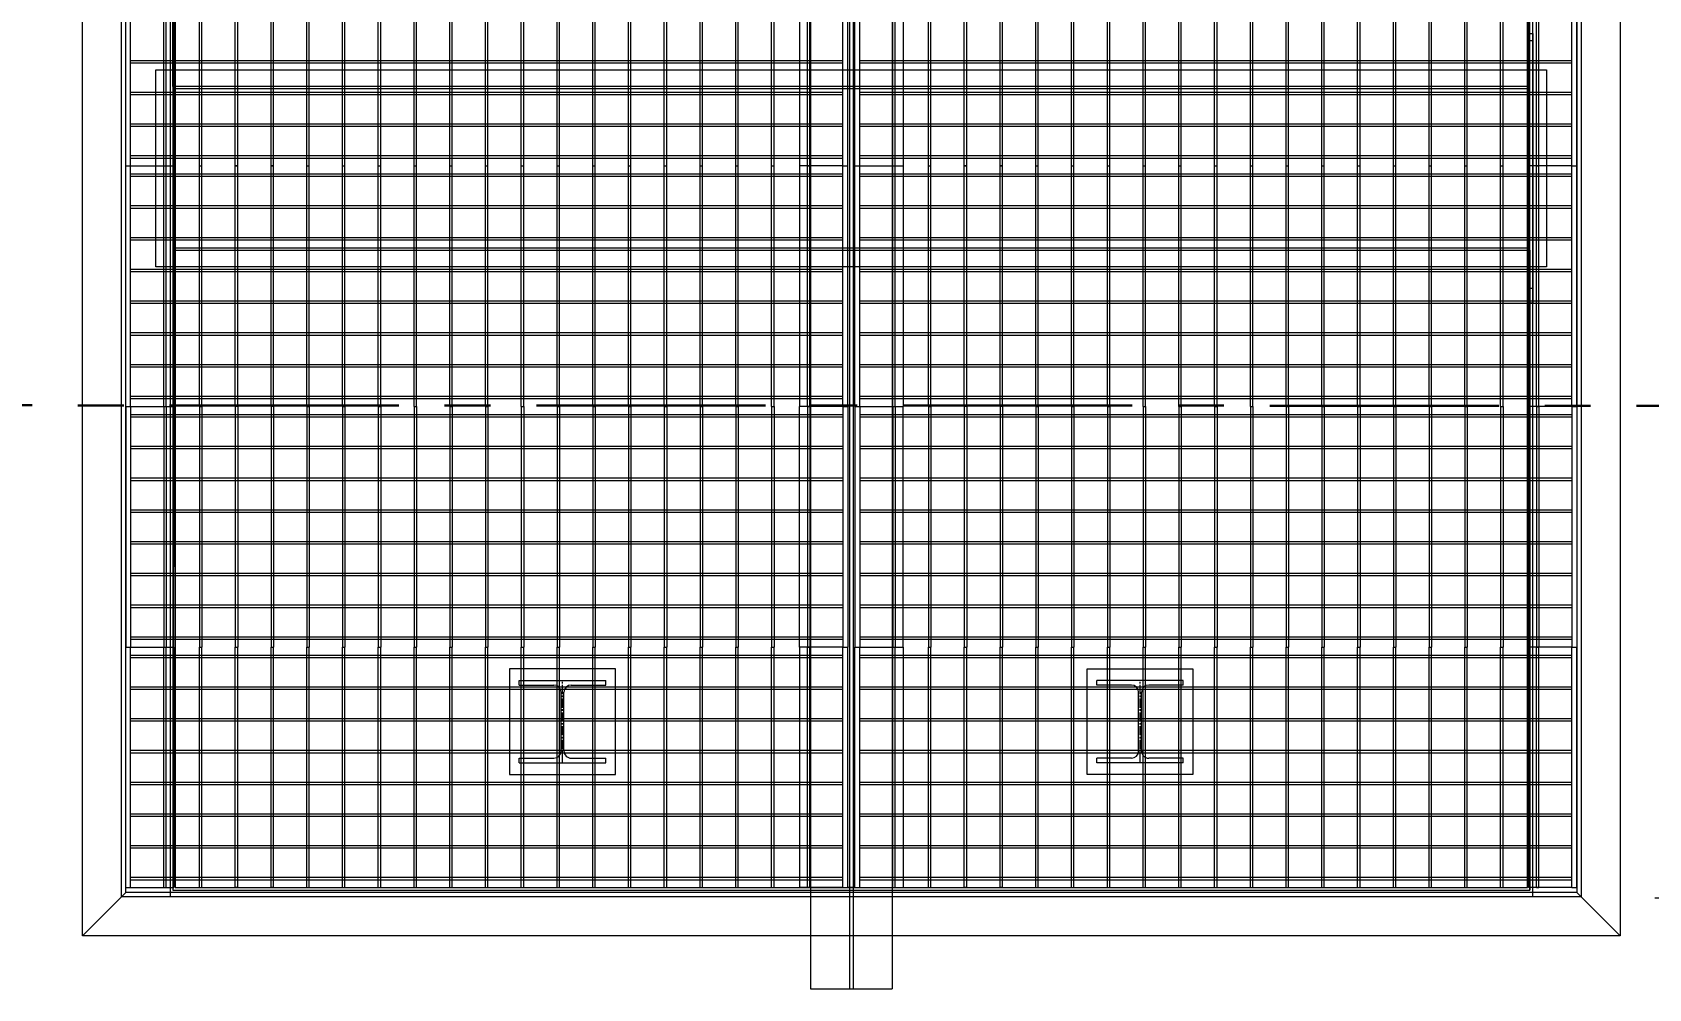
# Model space of a CAD drawing. Header units: millimetres. Extents: x 2640 to 417629, y -244569 to 49807.
# Drawn here: x 151119 to 154478, y -73763 to -71775 of the extents above; entities that cross this region are included whole.
import ezdxf

# ---------------------------------------------------------------- set-up
doc = ezdxf.new("R2010")
doc.units = ezdxf.units.MM
doc.linetypes.add('CENTER', pattern=[50.8, 31.75, -6.35, 6.35, -6.35])
doc.linetypes.add('CENTER2', pattern=[28.575, 19.05, -3.175, 3.175, -3.175])
doc.layers.get('Defpoints').update_dxf_attribs({"lineweight": 9})
doc.layers.add('AXE', color=1, linetype='CENTER', lineweight=30)
doc.layers.add('CACHÉ', color=3, linetype='Continuous', lineweight=0)
doc.styles.add('ARIAL_BOLD', font='arial.ttf')
doc.dimstyles.new('ECHE 250', dxfattribs={"dimscale": 250, "dimtxt": 2.5, "dimasz": 1.5, "dimexe": 1.25, "dimexo": 0.625, "dimgap": 0.25, "dimtad": 1, "dimdec": 0, "dimtxsty": 'ARIAL_BOLD', "dimcen": 2.5, "dimclrd": 4, "dimclre": 4, "dimclrt": 6, "dimadec": 0, "dimazin": 0, "dimtfac": 1, "dimtdec": 0, "dimtmove": 0, "dimatfit": 3, "dimfxl": 1, "dimlwd": 13, "dimlwe": 13, "dimarcsym": 0})

# ---------------------------------------------------------------- blocks, each defined once
blk = doc.blocks.new('*D46')
at = {"color": 4, "lineweight": 13, "transparency": 16777216}
for p, q in [((154491.5, -70554.1), (156889.4, -70554.8)), ((156576.7, -70929.7), (156576.1, -73199.7)), ((154490.6, -73574.1), (156888.5, -73574.8))]:
    blk.add_line(p, q, dxfattribs=at)
at = {"color": 4, "transparency": 16777216}
for points in [[(156514.2, -70929.7), (156639.2, -70929.8), (156576.9, -70554.7)], [(156513.6, -73199.7), (156638.6, -73199.8), (156576, -73574.7)]]:
    blk.add_solid(points, dxfattribs=at)
at = {"layer": 'Defpoints', "color": 0, "transparency": 16777216}
for p in [(154335.2, -70554.1), (154334.4, -73574.1), (156576, -73574.7)]:
    blk.add_point(p, dxfattribs=at)
at = {"color": 6, "transparency": 16777216, "insert": (156194.6, -72064.6), "char_height": 625, "attachment_point": 5, "rotation": 89.9837, "style": 'ARIAL_BOLD'}
blk.add_mtext('3020', dxfattribs=at)
blk = doc.blocks.new('A$C1642392A')
at = {"color": 253, "lineweight": 5}
for p, q in [((-3110, -2568, 0), (90, -2568, 0)), ((0, -2658, 0), (90, -2568, 0)), ((90, -2568, 0), (90, -5763, 0)), ((-3020, -2658, 0), (0, -2658, 0)), ((-1510, -2658, 0), (-2010, -2658, 0)), ((-1510, -2668, 0), (-2010, -2668, 0)), ((-1729.5, -4148, 0), (-1729.5, -2668, 0)), ((-1724.5, -4148, 0), (-1724.5, -2668, 0)), ((-1663.5, -4148, 0), (-1663.5, -2668, 0)), ((-1658.5, -4148, 0), (-1658.5, -2668, 0)), ((-1597.5, -4148, 0), (-1597.5, -2668, 0)), ((-1592.5, -4148, 0), (-1592.5, -2668, 0)), ((-1531.5, -4148, 0), (-1531.5, -2668, 0)), ((-1526.5, -4148, 0), (-1526.5, -2668, 0)), ((-1510, -2668, 0), (-1510, -2658, 0)), ((-1510, -2668, 0), (-1510, -2658, 0)), ((-1010, -2658, 0), (-1510, -2658, 0)), ((-1510, -2668, 0), (-1510, -2758, 0)), ((-1010, -2668, 0), (-1510, -2668, 0)), ((-1510, -2668, 0), (-1510, -2758, 0)), ((-1493.5, -4148, 0), (-1493.5, -2668, 0)), ((-1488.5, -4148, 0), (-1488.5, -2668, 0)), ((-1427.5, -4148, 0), (-1427.5, -2668, 0)), ((-1422.5, -4148, 0), (-1422.5, -2668, 0)), ((-1361.5, -4148, 0), (-1361.5, -2668, 0)), ((-1356.5, -4148, 0), (-1356.5, -2668, 0)), ((-1295.5, -4148, 0), (-1295.5, -2668, 0)), ((-1290.5, -4148, 0), (-1290.5, -2668, 0)), ((-1229.5, -4148, 0), (-1229.5, -2668, 0)), ((-1224.5, -4148, 0), (-1224.5, -2668, 0)), ((-1163.5, -4148, 0), (-1163.5, -2668, 0)), ((-1158.5, -4148, 0), (-1158.5, -2668, 0)), ((-1097.5, -4148, 0), (-1097.5, -2668, 0)), ((-1092.5, -4148, 0), (-1092.5, -2668, 0)), ((-1031.5, -4148, 0), (-1031.5, -2668, 0)), ((-1026.5, -4148, 0), (-1026.5, -2668, 0)), ((-1010, -2668, 0), (-1010, -2658, 0)), ((-1010, -2658, 0), (-510, -2658, 0)), ((-1010, -2668, 0), (-1010, -2658, 0)), ((-1010, -2668, 0), (-510, -2668, 0)), ((-1010, -2668, 0), (-1010, -2758, 0)), ((-1010, -2668, 0), (-1010, -2758, 0)), ((-993.5, -4148, 0), (-993.5, -2668, 0)), ((-988.5, -4148, 0), (-988.5, -2668, 0)), ((-927.5, -4148, 0), (-927.5, -2668, 0)), ((-922.5, -4148, 0), (-922.5, -2668, 0)), ((-861.5, -4148, 0), (-861.5, -2668, 0)), ((-856.5, -4148, 0), (-856.5, -2668, 0)), ((-795.5, -4148, 0), (-795.5, -2668, 0)), ((-790.5, -4148, 0), (-790.5, -2668, 0)), ((-729.5, -4148, 0), (-729.5, -2668, 0)), ((-724.5, -4148, 0), (-724.5, -2668, 0)), ((-663.5, -4148, 0), (-663.5, -2668, 0)), ((-658.5, -4148, 0), (-658.5, -2668, 0)), ((-597.5, -4148, 0), (-597.5, -2668, 0)), ((-592.5, -4148, 0), (-592.5, -2668, 0)), ((-531.5, -4148, 0), (-531.5, -2668, 0)), ((-526.5, -4148, 0), (-526.5, -2668, 0)), ((-510, -2668, 0), (-510, -2658, 0)), ((-10, -2658, 0), (-510, -2658, 0)), ((-510, -2668, 0), (-510, -2658, 0)), ((-10, -2668, 0), (-510, -2668, 0)), ((-510, -2668, 0), (-510, -2758, 0)), ((-510, -2668, 0), (-510, -2758, 0)), ((-493.5, -4148, 0), (-493.5, -2668, 0)), ((-488.5, -4148, 0), (-488.5, -2668, 0)), ((-427.5, -4148, 0), (-427.5, -2668, 0)), ((-422.5, -4148, 0), (-422.5, -2668, 0)), ((-361.5, -4148, 0), (-361.5, -2668, 0)), ((-356.5, -4148, 0), (-356.5, -2668, 0)), ((-295.5, -4148, 0), (-295.5, -2668, 0)), ((-290.5, -4148, 0), (-290.5, -2668, 0)), ((-229.5, -4148, 0), (-229.5, -2668, 0)), ((-224.5, -4148, 0), (-224.5, -2668, 0)), ((-163.5, -4148, 0), (-163.5, -2668, 0)), ((-158.5, -4148, 0), (-158.5, -2668, 0)), ((-97.5, -4148, 0), (-97.5, -2668, 0)), ((-92.5, -4148, 0), (-92.5, -2668, 0)), ((-31.5, -4148, 0), (-31.5, -2668, 0)), ((-26.5, -4148, 0), (-26.5, -2668, 0)), ((-10, -2668, 0), (-10, -2658, 0)), ((-10, -2668, 0), (-10, -2758, 0)), ((0, -2658, 0), (0, -5673, 0)), ((-1510, -2736.8, 0), (-2010, -2736.8, 0)), ((-1510, -2741.8, 0), (-2010, -2741.8, 0)), ((-1785, -2755.5, 0), (-1785, -2749.5, 0)), ((-1785, -2749.5, 0), (-1755, -2749.5, 0)), ((-1770, -2749.5, 0), (-1770, -2755.5, 0)), ((-1755, -2749.5, 0), (-1255, -2749.5, 0)), ((-1510, -2741.8, 0), (-1510, -2736.8, 0)), ((-1510, -2741.8, 0), (-1510, -2736.8, 0)), ((-1010, -2736.8, 0), (-1510, -2736.8, 0)), ((-1010, -2741.8, 0), (-1510, -2741.8, 0)), ((-1255, -2749.5, 0), (-1225, -2749.5, 0)), ((-1255, -2749.5, 0), (-1255, -2755.5, 0)), ((-1225, -2749.5, 0), (-1225, -2755.5, 0)), ((-1010, -2741.8, 0), (-1010, -2736.8, 0)), ((-1010, -2736.8, 0), (-510, -2736.8, 0)), ((-1010, -2741.8, 0), (-1010, -2736.8, 0)), ((-1010, -2741.8, 0), (-510, -2741.8, 0)), ((-510, -2741.8, 0), (-510, -2736.8, 0)), ((-10, -2736.8, 0), (-510, -2736.8, 0)), ((-510, -2741.8, 0), (-510, -2736.8, 0)), ((-10, -2741.8, 0), (-510, -2741.8, 0)), ((-10, -2741.8, 0), (-10, -2736.8, 0)), ((-2010, -2758, 0), (-1510, -2758, 0)), ((-1755, -2755.5, 0), (-1785, -2755.5, 0)), ((-1510, -2758, 0), (-1010, -2758, 0)), ((-510, -2758, 0), (-1010, -2758, 0)), ((-510, -2758, 0), (-10, -2758, 0)), ((-1510, -2811.1, 0), (-2010, -2811.1, 0)), ((-1510, -2816.1, 0), (-2010, -2816.1, 0)), ((-1510, -2816.1, 0), (-1510, -2811.1, 0)), ((-1510, -2816.1, 0), (-1510, -2811.1, 0)), ((-1010, -2811.1, 0), (-1510, -2811.1, 0)), ((-1010, -2816.1, 0), (-1510, -2816.1, 0)), ((-1010, -2816.1, 0), (-1010, -2811.1, 0)), ((-1010, -2811.1, 0), (-510, -2811.1, 0)), ((-1010, -2816.1, 0), (-1010, -2811.1, 0)), ((-1010, -2816.1, 0), (-510, -2816.1, 0)), ((-510, -2816.1, 0), (-510, -2811.1, 0)), ((-10, -2811.1, 0), (-510, -2811.1, 0)), ((-510, -2816.1, 0), (-510, -2811.1, 0)), ((-10, -2816.1, 0), (-510, -2816.1, 0)), ((-10, -2816.1, 0), (-10, -2811.1, 0)), ((-1510, -2885.4, 0), (-2010, -2885.4, 0)), ((-1510, -2890.4, 0), (-1510, -2885.4, 0)), ((-1510, -2890.4, 0), (-1510, -2885.4, 0)), ((-1010, -2885.4, 0), (-1510, -2885.4, 0)), ((-1010, -2890.4, 0), (-1010, -2885.4, 0)), ((-1010, -2885.4, 0), (-510, -2885.4, 0)), ((-1010, -2890.4, 0), (-1010, -2885.4, 0)), ((-510, -2890.4, 0), (-510, -2885.4, 0)), ((-10, -2885.4, 0), (-510, -2885.4, 0)), ((-510, -2890.4, 0), (-510, -2885.4, 0)), ((-10, -2890.4, 0), (-10, -2885.4, 0)), ((-1510, -2890.4, 0), (-2010, -2890.4, 0)), ((-1010, -2890.4, 0), (-1510, -2890.4, 0)), ((-1010, -2890.4, 0), (-510, -2890.4, 0)), ((-10, -2890.4, 0), (-510, -2890.4, 0)), ((-1510, -2959.7, 0), (-2010, -2959.7, 0)), ((-1510, -2964.7, 0), (-2010, -2964.7, 0)), ((-1510, -2964.7, 0), (-1510, -2959.7, 0)), ((-1510, -2964.7, 0), (-1510, -2959.7, 0)), ((-1010, -2959.7, 0), (-1510, -2959.7, 0)), ((-1010, -2964.7, 0), (-1510, -2964.7, 0)), ((-1010, -2964.7, 0), (-1010, -2959.7, 0)), ((-1010, -2959.7, 0), (-510, -2959.7, 0)), ((-1010, -2964.7, 0), (-1010, -2959.7, 0)), ((-1010, -2964.7, 0), (-510, -2964.7, 0)), ((-510, -2964.7, 0), (-510, -2959.7, 0)), ((-10, -2959.7, 0), (-510, -2959.7, 0)), ((-510, -2964.7, 0), (-510, -2959.7, 0)), ((-10, -2964.7, 0), (-510, -2964.7, 0)), ((-10, -2964.7, 0), (-10, -2959.7, 0)), ((-1510, -3034, 0), (-2010, -3034, 0)), ((-1510, -3039, 0), (-2010, -3039, 0)), ((-1510, -3039, 0), (-1510, -3034, 0)), ((-1510, -3039, 0), (-1510, -3034, 0)), ((-1010, -3034, 0), (-1510, -3034, 0)), ((-1010, -3039, 0), (-1510, -3039, 0)), ((-1010, -3039, 0), (-1010, -3034, 0)), ((-1010, -3034, 0), (-510, -3034, 0)), ((-1010, -3039, 0), (-1010, -3034, 0)), ((-1010, -3039, 0), (-510, -3039, 0)), ((-510, -3039, 0), (-510, -3034, 0)), ((-10, -3034, 0), (-510, -3034, 0)), ((-510, -3039, 0), (-510, -3034, 0)), ((-10, -3039, 0), (-510, -3039, 0)), ((-10, -3039, 0), (-10, -3034, 0)), ((-1510, -3108.3, 0), (-2010, -3108.3, 0)), ((-1510, -3113.3, 0), (-2010, -3113.3, 0)), ((-1510, -3113.3, 0), (-1510, -3108.3, 0)), ((-1510, -3113.3, 0), (-1510, -3108.3, 0)), ((-1010, -3108.3, 0), (-1510, -3108.3, 0)), ((-1010, -3113.3, 0), (-1510, -3113.3, 0)), ((-1010, -3113.3, 0), (-1010, -3108.3, 0)), ((-1010, -3108.3, 0), (-510, -3108.3, 0)), ((-1010, -3113.3, 0), (-1010, -3108.3, 0)), ((-1010, -3113.3, 0), (-510, -3113.3, 0)), ((-510, -3113.3, 0), (-510, -3108.3, 0)), ((-10, -3108.3, 0), (-510, -3108.3, 0)), ((-510, -3113.3, 0), (-510, -3108.3, 0)), ((-10, -3113.3, 0), (-510, -3113.3, 0)), ((-10, -3113.3, 0), (-10, -3108.3, 0)), ((-1510, -3182.6, 0), (-2010, -3182.6, 0)), ((-1510, -3187.6, 0), (-2010, -3187.6, 0)), ((-1510, -3187.6, 0), (-1510, -3182.6, 0)), ((-1510, -3187.6, 0), (-1510, -3182.6, 0)), ((-1010, -3182.6, 0), (-1510, -3182.6, 0)), ((-1010, -3187.6, 0), (-1510, -3187.6, 0)), ((-1010, -3187.6, 0), (-1010, -3182.6, 0)), ((-1010, -3182.6, 0), (-510, -3182.6, 0)), ((-1010, -3187.6, 0), (-1010, -3182.6, 0)), ((-1010, -3187.6, 0), (-510, -3187.6, 0)), ((-510, -3187.6, 0), (-510, -3182.6, 0)), ((-10, -3182.6, 0), (-510, -3182.6, 0)), ((-510, -3187.6, 0), (-510, -3182.6, 0)), ((-10, -3187.6, 0), (-510, -3187.6, 0)), ((-10, -3187.6, 0), (-10, -3182.6, 0)), ((-1510, -3256.9, 0), (-2010, -3256.9, 0)), ((-1510, -3261.9, 0), (-1510, -3256.9, 0)), ((-1510, -3261.9, 0), (-1510, -3256.9, 0)), ((-1010, -3256.9, 0), (-1510, -3256.9, 0)), ((-1010, -3261.9, 0), (-1010, -3256.9, 0)), ((-1010, -3256.9, 0), (-510, -3256.9, 0)), ((-1010, -3261.9, 0), (-1010, -3256.9, 0)), ((-510, -3261.9, 0), (-510, -3256.9, 0)), ((-10, -3256.9, 0), (-510, -3256.9, 0)), ((-510, -3261.9, 0), (-510, -3256.9, 0)), ((-10, -3261.9, 0), (-10, -3256.9, 0)), ((-1510, -3261.9, 0), (-2010, -3261.9, 0)), ((-1010, -3261.9, 0), (-1510, -3261.9, 0)), ((-1010, -3261.9, 0), (-510, -3261.9, 0)), ((-10, -3261.9, 0), (-510, -3261.9, 0)), ((-1510, -3331.2, 0), (-2010, -3331.2, 0)), ((-1510, -3336.2, 0), (-2010, -3336.2, 0)), ((-1510, -3336.2, 0), (-1510, -3331.2, 0)), ((-1510, -3336.2, 0), (-1510, -3331.2, 0)), ((-1010, -3331.2, 0), (-1510, -3331.2, 0)), ((-1010, -3336.2, 0), (-1510, -3336.2, 0)), ((-1010, -3336.2, 0), (-1010, -3331.2, 0)), ((-1010, -3331.2, 0), (-510, -3331.2, 0)), ((-1010, -3336.2, 0), (-1010, -3331.2, 0)), ((-1010, -3336.2, 0), (-510, -3336.2, 0)), ((-510, -3336.2, 0), (-510, -3331.2, 0)), ((-10, -3331.2, 0), (-510, -3331.2, 0)), ((-510, -3336.2, 0), (-510, -3331.2, 0)), ((-10, -3336.2, 0), (-510, -3336.2, 0)), ((-10, -3336.2, 0), (-10, -3331.2, 0)), ((-1510, -3405.5, 0), (-2010, -3405.5, 0)), ((-1510, -3410.5, 0), (-2010, -3410.5, 0)), ((-1510, -3410.5, 0), (-1510, -3405.5, 0)), ((-1510, -3410.5, 0), (-1510, -3405.5, 0)), ((-1010, -3405.5, 0), (-1510, -3405.5, 0)), ((-1010, -3410.5, 0), (-1510, -3410.5, 0)), ((-1010, -3410.5, 0), (-1010, -3405.5, 0)), ((-1010, -3405.5, 0), (-510, -3405.5, 0)), ((-1010, -3410.5, 0), (-1010, -3405.5, 0)), ((-1010, -3410.5, 0), (-510, -3410.5, 0)), ((-510, -3410.5, 0), (-510, -3405.5, 0)), ((-10, -3405.5, 0), (-510, -3405.5, 0)), ((-510, -3410.5, 0), (-510, -3405.5, 0)), ((-10, -3410.5, 0), (-510, -3410.5, 0)), ((-10, -3410.5, 0), (-10, -3405.5, 0)), ((-1510, -3479.8, 0), (-2010, -3479.8, 0)), ((-1510, -3484.8, 0), (-2010, -3484.8, 0)), ((-1510, -3484.8, 0), (-1510, -3479.8, 0)), ((-1510, -3484.8, 0), (-1510, -3479.8, 0)), ((-1010, -3479.8, 0), (-1510, -3479.8, 0)), ((-1010, -3484.8, 0), (-1510, -3484.8, 0)), ((-1010, -3484.8, 0), (-1010, -3479.8, 0)), ((-1010, -3479.8, 0), (-510, -3479.8, 0)), ((-1010, -3484.8, 0), (-1010, -3479.8, 0)), ((-1010, -3484.8, 0), (-510, -3484.8, 0)), ((-510, -3484.8, 0), (-510, -3479.8, 0)), ((-10, -3479.8, 0), (-510, -3479.8, 0)), ((-510, -3484.8, 0), (-510, -3479.8, 0)), ((-10, -3484.8, 0), (-510, -3484.8, 0)), ((-10, -3484.8, 0), (-10, -3479.8, 0)), ((-1510, -3554.1, 0), (-2010, -3554.1, 0)), ((-1510, -3559.1, 0), (-2010, -3559.1, 0)), ((-1510, -3559.1, 0), (-1510, -3554.1, 0)), ((-1510, -3559.1, 0), (-1510, -3554.1, 0)), ((-1010, -3554.1, 0), (-1510, -3554.1, 0)), ((-1010, -3559.1, 0), (-1510, -3559.1, 0)), ((-1010, -3559.1, 0), (-1010, -3554.1, 0)), ((-1010, -3554.1, 0), (-510, -3554.1, 0)), ((-1010, -3559.1, 0), (-1010, -3554.1, 0)), ((-1010, -3559.1, 0), (-510, -3559.1, 0)), ((-510, -3559.1, 0), (-510, -3554.1, 0)), ((-10, -3554.1, 0), (-510, -3554.1, 0)), ((-510, -3559.1, 0), (-510, -3554.1, 0)), ((-10, -3559.1, 0), (-510, -3559.1, 0)), ((-10, -3559.1, 0), (-10, -3554.1, 0)), ((-1510, -3628.4, 0), (-2010, -3628.4, 0)), ((-1510, -3633.4, 0), (-2010, -3633.4, 0)), ((-1510, -3633.4, 0), (-1510, -3628.4, 0)), ((-1510, -3633.4, 0), (-1510, -3628.4, 0)), ((-1010, -3628.4, 0), (-1510, -3628.4, 0)), ((-1010, -3633.4, 0), (-1510, -3633.4, 0)), ((-1010, -3633.4, 0), (-1010, -3628.4, 0)), ((-1010, -3628.4, 0), (-510, -3628.4, 0)), ((-1010, -3633.4, 0), (-1010, -3628.4, 0)), ((-1010, -3633.4, 0), (-510, -3633.4, 0)), ((-510, -3633.4, 0), (-510, -3628.4, 0)), ((-10, -3628.4, 0), (-510, -3628.4, 0)), ((-510, -3633.4, 0), (-510, -3628.4, 0)), ((-10, -3633.4, 0), (-510, -3633.4, 0)), ((-10, -3633.4, 0), (-10, -3628.4, 0)), ((-1510, -3702.7, 0), (-2010, -3702.7, 0)), ((-1510, -3707.7, 0), (-2010, -3707.7, 0)), ((-1510, -3707.7, 0), (-1510, -3702.7, 0)), ((-1510, -3707.7, 0), (-1510, -3702.7, 0)), ((-1010, -3702.7, 0), (-1510, -3702.7, 0)), ((-1010, -3707.7, 0), (-1510, -3707.7, 0)), ((-1010, -3707.7, 0), (-1010, -3702.7, 0)), ((-1010, -3702.7, 0), (-510, -3702.7, 0)), ((-1010, -3707.7, 0), (-1010, -3702.7, 0)), ((-1010, -3707.7, 0), (-510, -3707.7, 0)), ((-510, -3707.7, 0), (-510, -3702.7, 0)), ((-10, -3702.7, 0), (-510, -3702.7, 0)), ((-510, -3707.7, 0), (-510, -3702.7, 0)), ((-10, -3707.7, 0), (-510, -3707.7, 0)), ((-10, -3707.7, 0), (-10, -3702.7, 0)), ((-1510, -3777, 0), (-2010, -3777, 0)), ((-1510, -3782, 0), (-2010, -3782, 0)), ((-1510, -3782, 0), (-1510, -3777, 0)), ((-1510, -3782, 0), (-1510, -3777, 0)), ((-1010, -3777, 0), (-1510, -3777, 0)), ((-1010, -3782, 0), (-1510, -3782, 0)), ((-1010, -3782, 0), (-1010, -3777, 0)), ((-1010, -3777, 0), (-510, -3777, 0)), ((-1010, -3782, 0), (-1010, -3777, 0)), ((-1010, -3782, 0), (-510, -3782, 0)), ((-510, -3782, 0), (-510, -3777, 0)), ((-10, -3777, 0), (-510, -3777, 0)), ((-510, -3782, 0), (-510, -3777, 0)), ((-10, -3782, 0), (-510, -3782, 0)), ((-10, -3782, 0), (-10, -3777, 0)), ((-1510, -3851.3, 0), (-2010, -3851.3, 0)), ((-1510, -3856.3, 0), (-2010, -3856.3, 0)), ((-1510, -3851.3, 0), (-1510, -3856.3, 0)), ((-1510, -3856.3, 0), (-1510, -3851.3, 0)), ((-1010, -3851.3, 0), (-1510, -3851.3, 0)), ((-1010, -3856.3, 0), (-1510, -3856.3, 0)), ((-1010, -3851.3, 0), (-510, -3851.3, 0)), ((-1010, -3851.3, 0), (-1010, -3856.3, 0)), ((-1010, -3851.3, 0), (-1010, -3856.3, 0)), ((-1010, -3856.3, 0), (-510, -3856.3, 0)), ((-510, -3856.3, 0), (-510, -3851.3, 0)), ((-10, -3851.3, 0), (-510, -3851.3, 0)), ((-510, -3856.3, 0), (-510, -3851.3, 0)), ((-10, -3856.3, 0), (-510, -3856.3, 0)), ((-10, -3851.3, 0), (-10, -3856.3, 0)), ((-1510, -3925.6, 0), (-2010, -3925.6, 0)), ((-1510, -3925.6, 0), (-1510, -3930.6, 0)), ((-1510, -3930.6, 0), (-1510, -3925.6, 0)), ((-1010, -3925.6, 0), (-1510, -3925.6, 0)), ((-1010, -3925.6, 0), (-510, -3925.6, 0)), ((-1010, -3925.6, 0), (-1010, -3930.6, 0)), ((-1010, -3925.6, 0), (-1010, -3930.6, 0)), ((-510, -3930.6, 0), (-510, -3925.6, 0)), ((-10, -3925.6, 0), (-510, -3925.6, 0)), ((-510, -3930.6, 0), (-510, -3925.6, 0)), ((-10, -3925.6, 0), (-10, -3930.6, 0)), ((-1510, -3930.6, 0), (-2010, -3930.6, 0)), ((-1010, -3930.6, 0), (-1510, -3930.6, 0)), ((-1010, -3930.6, 0), (-510, -3930.6, 0)), ((-10, -3930.6, 0), (-510, -3930.6, 0)), ((-1510, -3999.9, 0), (-2010, -3999.9, 0)), ((-1510, -4004.9, 0), (-2010, -4004.9, 0)), ((-1510, -4004.9, 0), (-1510, -3999.9, 0)), ((-1510, -4004.9, 0), (-1510, -3999.9, 0)), ((-1010, -3999.9, 0), (-1510, -3999.9, 0)), ((-1010, -4004.9, 0), (-1510, -4004.9, 0)), ((-1010, -4004.9, 0), (-1010, -3999.9, 0)), ((-1010, -3999.9, 0), (-510, -3999.9, 0)), ((-1010, -4004.9, 0), (-1010, -3999.9, 0)), ((-1010, -4004.9, 0), (-510, -4004.9, 0)), ((-510, -4004.9, 0), (-510, -3999.9, 0)), ((-10, -3999.9, 0), (-510, -3999.9, 0)), ((-510, -4004.9, 0), (-510, -3999.9, 0)), ((-10, -4004.9, 0), (-510, -4004.9, 0)), ((-10, -4004.9, 0), (-10, -3999.9, 0)), ((-2010, -4058, 0), (-1510, -4058, 0)), ((-1510, -4148, 0), (-1510, -4058, 0)), ((-1510, -4058, 0), (-1010, -4058, 0)), ((-1510, -4148, 0), (-1510, -4058, 0)), ((-510, -4058, 0), (-1010, -4058, 0)), ((-1010, -4148, 0), (-1010, -4058, 0)), ((-1010, -4148, 0), (-1010, -4058, 0)), ((-510, -4058, 0), (-10, -4058, 0)), ((-510, -4148, 0), (-510, -4058, 0)), ((-510, -4148, 0), (-510, -4058, 0)), ((-10, -4148, 0), (-10, -4058, 0)), ((-3220, -4080.5, 0), (200, -4080.5, 0)), ((-1510, -4074.2, 0), (-2010, -4074.2, 0)), ((-1510, -4079.2, 0), (-2010, -4079.2, 0)), ((-1510, -4079.2, 0), (-1510, -4074.2, 0)), ((-1510, -4079.2, 0), (-1510, -4074.2, 0)), ((-1010, -4074.2, 0), (-1510, -4074.2, 0)), ((-1010, -4079.2, 0), (-1510, -4079.2, 0)), ((-1010, -4079.2, 0), (-1010, -4074.2, 0)), ((-1010, -4074.2, 0), (-510, -4074.2, 0)), ((-1010, -4079.2, 0), (-1010, -4074.2, 0)), ((-1010, -4079.2, 0), (-510, -4079.2, 0)), ((-510, -4079.2, 0), (-510, -4074.2, 0)), ((-10, -4074.2, 0), (-510, -4074.2, 0)), ((-510, -4079.2, 0), (-510, -4074.2, 0)), ((-10, -4079.2, 0), (-510, -4079.2, 0)), ((-10, -4079.2, 0), (-10, -4074.2, 0)), ((200, -4250.5, 0), (200, -4080.5, 0)), ((200, -4235.5, 0), (200, -4095.5, 0)), ((-1510, -4148, 0), (-2010, -4148, 0)), ((-1510, -4158, 0), (-2010, -4158, 0)), ((-1510, -4158, 0), (-1510, -4148, 0)), ((-1510, -4158, 0), (-1510, -4148, 0)), ((-1010, -4148, 0), (-1510, -4148, 0)), ((-1010, -4158, 0), (-1510, -4158, 0)), ((-1010, -4148, 0), (-510, -4148, 0)), ((-1010, -4158, 0), (-1010, -4148, 0)), ((-1010, -4158, 0), (-1010, -4148, 0)), ((-1010, -4158, 0), (-510, -4158, 0)), ((-510, -4158, 0), (-510, -4148, 0)), ((-10, -4148, 0), (-510, -4148, 0)), ((-510, -4158, 0), (-510, -4148, 0)), ((-10, -4158, 0), (-510, -4158, 0)), ((-10, -4158, 0), (-10, -4148, 0)), ((-10, -4158, 0), (-10, -4173, 0)), ((-1510, -4173, 0), (-2010, -4173, 0)), ((-1510, -4183, 0), (-2010, -4183, 0)), ((-1729.5, -5663, 0), (-1729.5, -4183, 0)), ((-1724.5, -5663, 0), (-1724.5, -4183, 0)), ((-1663.5, -5663, 0), (-1663.5, -4183, 0)), ((-1658.5, -5663, 0), (-1658.5, -4183, 0)), ((-1597.5, -5663, 0), (-1597.5, -4183, 0)), ((-1592.5, -5663, 0), (-1592.5, -4183, 0)), ((-1531.5, -5663, 0), (-1531.5, -4183, 0)), ((-1526.5, -5663, 0), (-1526.5, -4183, 0)), ((-1510, -4183, 0), (-1510, -4173, 0)), ((-1510, -4183, 0), (-1510, -4173, 0)), ((-1010, -4173, 0), (-1510, -4173, 0)), ((-1510, -4183, 0), (-1510, -4273, 0)), ((-1010, -4183, 0), (-1510, -4183, 0)), ((-1510, -4183, 0), (-1510, -4273, 0)), ((-1493.5, -5663, 0), (-1493.5, -4183, 0)), ((-1488.5, -5663, 0), (-1488.5, -4183, 0)), ((-1427.5, -5663, 0), (-1427.5, -4183, 0)), ((-1422.5, -5663, 0), (-1422.5, -4183, 0)), ((-1361.5, -5663, 0), (-1361.5, -4183, 0)), ((-1356.5, -5663, 0), (-1356.5, -4183, 0)), ((-1295.5, -5663, 0), (-1295.5, -4183, 0)), ((-1290.5, -5663, 0), (-1290.5, -4183, 0)), ((-1229.5, -5663, 0), (-1229.5, -4183, 0)), ((-1224.5, -5663, 0), (-1224.5, -4183, 0)), ((-1163.5, -5663, 0), (-1163.5, -4183, 0)), ((-1158.5, -5663, 0), (-1158.5, -4183, 0)), ((-1097.5, -5663, 0), (-1097.5, -4183, 0)), ((-1092.5, -5663, 0), (-1092.5, -4183, 0)), ((-1031.5, -5663, 0), (-1031.5, -4183, 0)), ((-1026.5, -5663, 0), (-1026.5, -4183, 0)), ((-1010, -4183, 0), (-1010, -4173, 0)), ((-1010, -4173, 0), (-510, -4173, 0)), ((-1010, -4183, 0), (-1010, -4173, 0)), ((-1010, -4183, 0), (-510, -4183, 0)), ((-1010, -4183, 0), (-1010, -4273, 0)), ((-1010, -4183, 0), (-1010, -4273, 0)), ((-993.5, -5663, 0), (-993.5, -4183, 0)), ((-988.5, -5663, 0), (-988.5, -4183, 0)), ((-927.5, -5663, 0), (-927.5, -4183, 0)), ((-922.5, -5663, 0), (-922.5, -4183, 0)), ((-861.5, -5663, 0), (-861.5, -4183, 0)), ((-856.5, -5663, 0), (-856.5, -4183, 0)), ((-795.5, -5663, 0), (-795.5, -4183, 0)), ((-790.5, -5663, 0), (-790.5, -4183, 0)), ((-729.5, -5663, 0), (-729.5, -4183, 0)), ((-724.5, -5663, 0), (-724.5, -4183, 0)), ((-663.5, -5663, 0), (-663.5, -4183, 0)), ((-658.5, -5663, 0), (-658.5, -4183, 0)), ((-597.5, -5663, 0), (-597.5, -4183, 0)), ((-592.5, -5663, 0), (-592.5, -4183, 0)), ((-531.5, -5663, 0), (-531.5, -4183, 0)), ((-526.5, -5663, 0), (-526.5, -4183, 0)), ((-510, -4183, 0), (-510, -4173, 0)), ((-10, -4173, 0), (-510, -4173, 0)), ((-510, -4183, 0), (-510, -4173, 0)), ((-10, -4183, 0), (-510, -4183, 0)), ((-510, -4183, 0), (-510, -4273, 0)), ((-510, -4183, 0), (-510, -4273, 0)), ((-493.5, -5663, 0), (-493.5, -4183, 0)), ((-488.5, -5663, 0), (-488.5, -4183, 0)), ((-427.5, -5663, 0), (-427.5, -4183, 0)), ((-422.5, -5663, 0), (-422.5, -4183, 0)), ((-361.5, -5663, 0), (-361.5, -4183, 0)), ((-356.5, -5663, 0), (-356.5, -4183, 0)), ((-295.5, -5663, 0), (-295.5, -4183, 0)), ((-290.5, -5663, 0), (-290.5, -4183, 0)), ((-229.5, -5663, 0), (-229.5, -4183, 0)), ((-224.5, -5663, 0), (-224.5, -4183, 0)), ((-163.5, -5663, 0), (-163.5, -4183, 0)), ((-158.5, -5663, 0), (-158.5, -4183, 0)), ((-97.5, -5663, 0), (-97.5, -4183, 0)), ((-92.5, -5663, 0), (-92.5, -4183, 0)), ((-31.5, -5663, 0), (-31.5, -4183, 0)), ((-26.5, -5663, 0), (-26.5, -4183, 0)), ((-10, -4183, 0), (-10, -4173, 0)), ((-10, -4183, 0), (-10, -4273, 0)), ((-3220, -4250.5, 0), (200, -4250.5, 0)), ((-1510, -4251.8, 0), (-2010, -4251.8, 0)), ((-1510, -4256.8, 0), (-2010, -4256.8, 0)), ((-1510, -4256.8, 0), (-1510, -4251.8, 0)), ((-1510, -4256.8, 0), (-1510, -4251.8, 0)), ((-1010, -4251.8, 0), (-1510, -4251.8, 0)), ((-1010, -4256.8, 0), (-1510, -4256.8, 0)), ((-1010, -4256.8, 0), (-1010, -4251.8, 0)), ((-1010, -4251.8, 0), (-510, -4251.8, 0)), ((-1010, -4256.8, 0), (-1010, -4251.8, 0)), ((-1010, -4256.8, 0), (-510, -4256.8, 0)), ((-510, -4256.8, 0), (-510, -4251.8, 0)), ((-10, -4251.8, 0), (-510, -4251.8, 0)), ((-510, -4256.8, 0), (-510, -4251.8, 0)), ((-10, -4256.8, 0), (-510, -4256.8, 0)), ((-10, -4256.8, 0), (-10, -4251.8, 0)), ((-2010, -4273, 0), (-1510, -4273, 0)), ((-1510, -4273, 0), (-1010, -4273, 0)), ((-510, -4273, 0), (-1010, -4273, 0)), ((-510, -4273, 0), (-10, -4273, 0)), ((-1510, -4326.1, 0), (-2010, -4326.1, 0)), ((-1510, -4331.1, 0), (-2010, -4331.1, 0)), ((-1510, -4331.1, 0), (-1510, -4326.1, 0)), ((-1510, -4331.1, 0), (-1510, -4326.1, 0)), ((-1010, -4326.1, 0), (-1510, -4326.1, 0)), ((-1010, -4331.1, 0), (-1510, -4331.1, 0)), ((-1010, -4331.1, 0), (-1010, -4326.1, 0)), ((-1010, -4326.1, 0), (-510, -4326.1, 0)), ((-1010, -4331.1, 0), (-1010, -4326.1, 0)), ((-1010, -4331.1, 0), (-510, -4331.1, 0)), ((-510, -4331.1, 0), (-510, -4326.1, 0)), ((-10, -4326.1, 0), (-510, -4326.1, 0)), ((-510, -4331.1, 0), (-510, -4326.1, 0)), ((-10, -4331.1, 0), (-510, -4331.1, 0)), ((-10, -4331.1, 0), (-10, -4326.1, 0)), ((-1510, -4400.4, 0), (-2010, -4400.4, 0)), ((-1510, -4405.4, 0), (-2010, -4405.4, 0)), ((-1510, -4405.4, 0), (-1510, -4400.4, 0)), ((-1510, -4405.4, 0), (-1510, -4400.4, 0)), ((-1010, -4400.4, 0), (-1510, -4400.4, 0)), ((-1010, -4405.4, 0), (-1510, -4405.4, 0)), ((-1010, -4405.4, 0), (-1010, -4400.4, 0)), ((-1010, -4400.4, 0), (-510, -4400.4, 0)), ((-1010, -4405.4, 0), (-1010, -4400.4, 0)), ((-1010, -4405.4, 0), (-510, -4405.4, 0)), ((-510, -4405.4, 0), (-510, -4400.4, 0)), ((-10, -4400.4, 0), (-510, -4400.4, 0)), ((-510, -4405.4, 0), (-510, -4400.4, 0)), ((-10, -4405.4, 0), (-510, -4405.4, 0)), ((-10, -4405.4, 0), (-10, -4400.4, 0)), ((-1510, -4474.7, 0), (-2010, -4474.7, 0)), ((-1510, -4479.7, 0), (-2010, -4479.7, 0)), ((-1510, -4479.7, 0), (-1510, -4474.7, 0)), ((-1510, -4479.7, 0), (-1510, -4474.7, 0)), ((-1010, -4474.7, 0), (-1510, -4474.7, 0)), ((-1010, -4479.7, 0), (-1510, -4479.7, 0)), ((-1010, -4479.7, 0), (-1010, -4474.7, 0)), ((-1010, -4474.7, 0), (-510, -4474.7, 0)), ((-1010, -4479.7, 0), (-1010, -4474.7, 0)), ((-1010, -4479.7, 0), (-510, -4479.7, 0)), ((-510, -4479.7, 0), (-510, -4474.7, 0)), ((-10, -4474.7, 0), (-510, -4474.7, 0)), ((-510, -4479.7, 0), (-510, -4474.7, 0)), ((-10, -4479.7, 0), (-510, -4479.7, 0)), ((-10, -4479.7, 0), (-10, -4474.7, 0)), ((-1510, -4549, 0), (-2010, -4549, 0)), ((-1510, -4554, 0), (-2010, -4554, 0)), ((-1510, -4554, 0), (-1510, -4549, 0)), ((-1510, -4554, 0), (-1510, -4549, 0)), ((-1010, -4549, 0), (-1510, -4549, 0)), ((-1010, -4554, 0), (-1510, -4554, 0)), ((-1010, -4554, 0), (-1010, -4549, 0)), ((-1010, -4549, 0), (-510, -4549, 0)), ((-1010, -4554, 0), (-1010, -4549, 0)), ((-1010, -4554, 0), (-510, -4554, 0)), ((-510, -4554, 0), (-510, -4549, 0)), ((-10, -4549, 0), (-510, -4549, 0)), ((-510, -4554, 0), (-510, -4549, 0)), ((-10, -4554, 0), (-510, -4554, 0)), ((-10, -4554, 0), (-10, -4549, 0)), ((-1510, -4623.3, 0), (-2010, -4623.3, 0)), ((-1510, -4628.3, 0), (-2010, -4628.3, 0)), ((-1510, -4628.3, 0), (-1510, -4623.3, 0)), ((-1510, -4628.3, 0), (-1510, -4623.3, 0)), ((-1010, -4623.3, 0), (-1510, -4623.3, 0)), ((-1010, -4628.3, 0), (-1510, -4628.3, 0)), ((-1010, -4628.3, 0), (-1010, -4623.3, 0)), ((-1010, -4623.3, 0), (-510, -4623.3, 0)), ((-1010, -4628.3, 0), (-1010, -4623.3, 0)), ((-1010, -4628.3, 0), (-510, -4628.3, 0)), ((-510, -4628.3, 0), (-510, -4623.3, 0)), ((-10, -4623.3, 0), (-510, -4623.3, 0)), ((-510, -4628.3, 0), (-510, -4623.3, 0)), ((-10, -4628.3, 0), (-510, -4628.3, 0)), ((-10, -4628.3, 0), (-10, -4623.3, 0)), ((-1510, -4697.6, 0), (-2010, -4697.6, 0)), ((-1510, -4702.6, 0), (-1510, -4697.6, 0)), ((-1510, -4702.6, 0), (-1510, -4697.6, 0)), ((-1010, -4697.6, 0), (-1510, -4697.6, 0)), ((-1010, -4702.6, 0), (-1010, -4697.6, 0)), ((-1010, -4697.6, 0), (-510, -4697.6, 0)), ((-1010, -4702.6, 0), (-1010, -4697.6, 0)), ((-510, -4702.6, 0), (-510, -4697.6, 0)), ((-10, -4697.6, 0), (-510, -4697.6, 0)), ((-510, -4702.6, 0), (-510, -4697.6, 0)), ((-10, -4702.6, 0), (-10, -4697.6, 0)), ((-1510, -4702.6, 0), (-2010, -4702.6, 0)), ((-1010, -4702.6, 0), (-1510, -4702.6, 0)), ((-1010, -4702.6, 0), (-510, -4702.6, 0)), ((-10, -4702.6, 0), (-510, -4702.6, 0)), ((-1510, -4771.9, 0), (-2010, -4771.9, 0)), ((-1510, -4776.9, 0), (-2010, -4776.9, 0)), ((-1510, -4776.9, 0), (-1510, -4771.9, 0)), ((-1510, -4776.9, 0), (-1510, -4771.9, 0)), ((-1010, -4771.9, 0), (-1510, -4771.9, 0)), ((-1010, -4776.9, 0), (-1510, -4776.9, 0)), ((-1010, -4776.9, 0), (-1010, -4771.9, 0)), ((-1010, -4771.9, 0), (-510, -4771.9, 0)), ((-1010, -4776.9, 0), (-1010, -4771.9, 0)), ((-1010, -4776.9, 0), (-510, -4776.9, 0)), ((-510, -4776.9, 0), (-510, -4771.9, 0)), ((-10, -4771.9, 0), (-510, -4771.9, 0)), ((-510, -4776.9, 0), (-510, -4771.9, 0)), ((-10, -4776.9, 0), (-510, -4776.9, 0)), ((-10, -4776.9, 0), (-10, -4771.9, 0)), ((-1510, -4846.2, 0), (-2010, -4846.2, 0)), ((-1510, -4851.2, 0), (-2010, -4851.2, 0)), ((-1510, -4851.2, 0), (-1510, -4846.2, 0)), ((-1510, -4851.2, 0), (-1510, -4846.2, 0)), ((-1010, -4846.2, 0), (-1510, -4846.2, 0)), ((-1010, -4851.2, 0), (-1510, -4851.2, 0)), ((-1010, -4851.2, 0), (-1010, -4846.2, 0)), ((-1010, -4846.2, 0), (-510, -4846.2, 0)), ((-1010, -4851.2, 0), (-1010, -4846.2, 0)), ((-1010, -4851.2, 0), (-510, -4851.2, 0)), ((-510, -4851.2, 0), (-510, -4846.2, 0)), ((-10, -4846.2, 0), (-510, -4846.2, 0)), ((-510, -4851.2, 0), (-510, -4846.2, 0)), ((-10, -4851.2, 0), (-510, -4851.2, 0)), ((-10, -4851.2, 0), (-10, -4846.2, 0)), ((-1510, -4920.5, 0), (-2010, -4920.5, 0)), ((-1510, -4925.5, 0), (-2010, -4925.5, 0)), ((-1510, -4925.5, 0), (-1510, -4920.5, 0)), ((-1510, -4925.5, 0), (-1510, -4920.5, 0)), ((-1010, -4920.5, 0), (-1510, -4920.5, 0)), ((-1010, -4925.5, 0), (-1510, -4925.5, 0)), ((-1010, -4925.5, 0), (-1010, -4920.5, 0)), ((-1010, -4920.5, 0), (-510, -4920.5, 0)), ((-1010, -4925.5, 0), (-1010, -4920.5, 0)), ((-1010, -4925.5, 0), (-510, -4925.5, 0)), ((-510, -4925.5, 0), (-510, -4920.5, 0)), ((-10, -4920.5, 0), (-510, -4920.5, 0)), ((-510, -4925.5, 0), (-510, -4920.5, 0)), ((-10, -4925.5, 0), (-510, -4925.5, 0)), ((-10, -4925.5, 0), (-10, -4920.5, 0)), ((-1510, -4994.8, 0), (-2010, -4994.8, 0)), ((-1510, -4999.8, 0), (-2010, -4999.8, 0)), ((-1510, -4999.8, 0), (-1510, -4994.8, 0)), ((-1510, -4999.8, 0), (-1510, -4994.8, 0)), ((-1010, -4994.8, 0), (-1510, -4994.8, 0)), ((-1010, -4999.8, 0), (-1510, -4999.8, 0)), ((-1010, -4999.8, 0), (-1010, -4994.8, 0)), ((-1010, -4994.8, 0), (-510, -4994.8, 0)), ((-1010, -4999.8, 0), (-1010, -4994.8, 0)), ((-1010, -4999.8, 0), (-510, -4999.8, 0)), ((-510, -4999.8, 0), (-510, -4994.8, 0)), ((-10, -4994.8, 0), (-510, -4994.8, 0)), ((-510, -4999.8, 0), (-510, -4994.8, 0)), ((-10, -4999.8, 0), (-510, -4999.8, 0)), ((-10, -4999.8, 0), (-10, -4994.8, 0)), ((-1510, -5069.1, 0), (-2010, -5069.1, 0)), ((-1510, -5074.1, 0), (-1510, -5069.1, 0)), ((-1510, -5074.1, 0), (-1510, -5069.1, 0)), ((-1010, -5069.1, 0), (-1510, -5069.1, 0)), ((-1010, -5074.1, 0), (-1010, -5069.1, 0)), ((-1010, -5069.1, 0), (-510, -5069.1, 0)), ((-1010, -5074.1, 0), (-1010, -5069.1, 0)), ((-510, -5074.1, 0), (-510, -5069.1, 0)), ((-10, -5069.1, 0), (-510, -5069.1, 0)), ((-510, -5074.1, 0), (-510, -5069.1, 0)), ((-10, -5074.1, 0), (-10, -5069.1, 0)), ((-1510, -5074.1, 0), (-2010, -5074.1, 0)), ((-1010, -5074.1, 0), (-1510, -5074.1, 0)), ((-1010, -5074.1, 0), (-510, -5074.1, 0)), ((-10, -5074.1, 0), (-510, -5074.1, 0)), ((-1510, -5143.4, 0), (-2010, -5143.4, 0)), ((-1510, -5148.4, 0), (-2010, -5148.4, 0)), ((-1510, -5148.4, 0), (-1510, -5143.4, 0)), ((-1510, -5148.4, 0), (-1510, -5143.4, 0)), ((-1010, -5143.4, 0), (-1510, -5143.4, 0)), ((-1010, -5148.4, 0), (-1510, -5148.4, 0)), ((-1010, -5148.4, 0), (-1010, -5143.4, 0)), ((-1010, -5143.4, 0), (-510, -5143.4, 0)), ((-1010, -5148.4, 0), (-1010, -5143.4, 0)), ((-1010, -5148.4, 0), (-510, -5148.4, 0)), ((-510, -5148.4, 0), (-510, -5143.4, 0)), ((-10, -5143.4, 0), (-510, -5143.4, 0)), ((-510, -5148.4, 0), (-510, -5143.4, 0)), ((-10, -5148.4, 0), (-510, -5148.4, 0)), ((-10, -5148.4, 0), (-10, -5143.4, 0)), ((-1510, -5217.7, 0), (-2010, -5217.7, 0)), ((-1510, -5222.7, 0), (-2010, -5222.7, 0)), ((-1510, -5222.7, 0), (-1510, -5217.7, 0)), ((-1510, -5222.7, 0), (-1510, -5217.7, 0)), ((-1010, -5217.7, 0), (-1510, -5217.7, 0)), ((-1010, -5222.7, 0), (-1510, -5222.7, 0)), ((-1010, -5222.7, 0), (-1010, -5217.7, 0)), ((-1010, -5217.7, 0), (-510, -5217.7, 0)), ((-1010, -5222.7, 0), (-1010, -5217.7, 0)), ((-1010, -5222.7, 0), (-510, -5222.7, 0)), ((-510, -5222.7, 0), (-510, -5217.7, 0)), ((-10, -5217.7, 0), (-510, -5217.7, 0)), ((-510, -5222.7, 0), (-510, -5217.7, 0)), ((-10, -5222.7, 0), (-510, -5222.7, 0)), ((-10, -5222.7, 0), (-10, -5217.7, 0)), ((-1510, -5292, 0), (-2010, -5292, 0)), ((-1510, -5297, 0), (-2010, -5297, 0)), ((-1510, -5297, 0), (-1510, -5292, 0)), ((-1510, -5297, 0), (-1510, -5292, 0)), ((-1010, -5292, 0), (-1510, -5292, 0)), ((-1010, -5297, 0), (-1510, -5297, 0)), ((-1010, -5297, 0), (-1010, -5292, 0)), ((-1010, -5292, 0), (-510, -5292, 0)), ((-1010, -5297, 0), (-1010, -5292, 0)), ((-1010, -5297, 0), (-510, -5297, 0)), ((-510, -5297, 0), (-510, -5292, 0)), ((-10, -5292, 0), (-510, -5292, 0)), ((-510, -5297, 0), (-510, -5292, 0)), ((-10, -5297, 0), (-510, -5297, 0)), ((-10, -5297, 0), (-10, -5292, 0)), ((-1510, -5366.3, 0), (-2010, -5366.3, 0)), ((-1510, -5371.3, 0), (-2010, -5371.3, 0)), ((-1510, -5366.3, 0), (-1510, -5371.3, 0)), ((-1510, -5371.3, 0), (-1510, -5366.3, 0)), ((-1010, -5366.3, 0), (-1510, -5366.3, 0)), ((-1010, -5371.3, 0), (-1510, -5371.3, 0)), ((-1010, -5366.3, 0), (-510, -5366.3, 0)), ((-1010, -5366.3, 0), (-1010, -5371.3, 0)), ((-1010, -5366.3, 0), (-1010, -5371.3, 0)), ((-1010, -5371.3, 0), (-510, -5371.3, 0)), ((-510, -5371.3, 0), (-510, -5366.3, 0)), ((-10, -5366.3, 0), (-510, -5366.3, 0)), ((-510, -5371.3, 0), (-510, -5366.3, 0)), ((-10, -5371.3, 0), (-510, -5371.3, 0)), ((-10, -5366.3, 0), (-10, -5371.3, 0)), ((-1510, -5440.6, 0), (-2010, -5440.6, 0)), ((-1510, -5440.6, 0), (-1510, -5445.6, 0)), ((-1510, -5445.6, 0), (-1510, -5440.6, 0)), ((-1010, -5440.6, 0), (-1510, -5440.6, 0)), ((-1010, -5440.6, 0), (-510, -5440.6, 0)), ((-1010, -5440.6, 0), (-1010, -5445.6, 0)), ((-1010, -5440.6, 0), (-1010, -5445.6, 0)), ((-510, -5445.6, 0), (-510, -5440.6, 0)), ((-10, -5440.6, 0), (-510, -5440.6, 0)), ((-510, -5445.6, 0), (-510, -5440.6, 0)), ((-10, -5440.6, 0), (-10, -5445.6, 0)), ((-1510, -5445.6, 0), (-2010, -5445.6, 0)), ((-1010, -5445.6, 0), (-1510, -5445.6, 0)), ((-1010, -5445.6, 0), (-510, -5445.6, 0)), ((-10, -5445.6, 0), (-510, -5445.6, 0)), ((-1510, -5514.9, 0), (-2010, -5514.9, 0)), ((-1510, -5519.9, 0), (-2010, -5519.9, 0)), ((-1510, -5519.9, 0), (-1510, -5514.9, 0)), ((-1510, -5519.9, 0), (-1510, -5514.9, 0)), ((-1010, -5514.9, 0), (-1510, -5514.9, 0)), ((-1010, -5519.9, 0), (-1510, -5519.9, 0)), ((-1010, -5519.9, 0), (-1010, -5514.9, 0)), ((-1010, -5514.9, 0), (-510, -5514.9, 0)), ((-1010, -5519.9, 0), (-1010, -5514.9, 0)), ((-1010, -5519.9, 0), (-510, -5519.9, 0)), ((-510, -5519.9, 0), (-510, -5514.9, 0)), ((-10, -5514.9, 0), (-510, -5514.9, 0)), ((-510, -5519.9, 0), (-510, -5514.9, 0)), ((-10, -5519.9, 0), (-510, -5519.9, 0)), ((-10, -5519.9, 0), (-10, -5514.9, 0)), ((-2010, -5573, 0), (-1510, -5573, 0)), ((-1510, -5663, 0), (-1510, -5573, 0)), ((-1510, -5573, 0), (-1010, -5573, 0)), ((-1510, -5663, 0), (-1510, -5573, 0)), ((-510, -5573, 0), (-1010, -5573, 0)), ((-1010, -5663, 0), (-1010, -5573, 0)), ((-1010, -5663, 0), (-1010, -5573, 0)), ((-510, -5573, 0), (-10, -5573, 0)), ((-510, -5663, 0), (-510, -5573, 0)), ((-510, -5663, 0), (-510, -5573, 0)), ((-10, -5663, 0), (-10, -5573, 0)), ((-1510, -5589.2, 0), (-2010, -5589.2, 0)), ((-1510, -5594.2, 0), (-2010, -5594.2, 0)), ((-1510, -5594.2, 0), (-1510, -5589.2, 0)), ((-1510, -5594.2, 0), (-1510, -5589.2, 0)), ((-1010, -5589.2, 0), (-1510, -5589.2, 0)), ((-1010, -5594.2, 0), (-1510, -5594.2, 0)), ((-1010, -5594.2, 0), (-1010, -5589.2, 0)), ((-1010, -5589.2, 0), (-510, -5589.2, 0)), ((-1010, -5594.2, 0), (-1010, -5589.2, 0)), ((-1010, -5594.2, 0), (-510, -5594.2, 0)), ((-510, -5594.2, 0), (-510, -5589.2, 0)), ((-10, -5589.2, 0), (-510, -5589.2, 0)), ((-510, -5594.2, 0), (-510, -5589.2, 0)), ((-10, -5594.2, 0), (-510, -5594.2, 0)), ((-10, -5594.2, 0), (-10, -5589.2, 0)), ((0, -5673, 0), (-3020, -5673, 0)), ((-1510, -5663, 0), (-2010, -5663, 0)), ((-1510, -5673, 0), (-2010, -5673, 0)), ((-1510, -5673, 0), (-1510, -5663, 0)), ((-1510, -5673, 0), (-1510, -5663, 0)), ((-1010, -5663, 0), (-1510, -5663, 0)), ((-1010, -5673, 0), (-1510, -5673, 0)), ((-1010, -5663, 0), (-510, -5663, 0)), ((-1010, -5673, 0), (-1010, -5663, 0)), ((-1010, -5673, 0), (-1010, -5663, 0)), ((-1010, -5673, 0), (-510, -5673, 0)), ((-510, -5673, 0), (-510, -5663, 0)), ((-10, -5663, 0), (-510, -5663, 0)), ((-510, -5673, 0), (-510, -5663, 0)), ((-10, -5673, 0), (-510, -5673, 0)), ((-10, -5673, 0), (-10, -5663, 0)), ((0, -5673, 0), (90, -5763, 0)), ((90, -5763, 0), (-3110, -5763, 0))]:
    blk.add_line(p, q, dxfattribs=at)
at = {"color": 253, "linetype": 'Continuous', "lineweight": 5}
for p, q in [((-5, -2755.5, 0), (-3005, -2755.5, 0)), ((-10, -2760.5, 0), (-3000, -2760.5, 0)), ((-1670, -2759.6, 0), (-2997.2, -2760.5, 0)), ((-1670, -2759.6, 0), (-1670, -5571.4, 0)), ((-1340, -2760.5, 0), (-1670, -2760.5, 0)), ((-1340, -5571.4, 0), (-1340, -2759.6, 0)), ((-1340, -2759.6, 0), (-12.8, -2760.5, 0)), ((-10, -5570.5, 0), (-10, -2760.5, 0)), ((-5, -5575.5, 0), (-5, -2755.5, 0)), ((-440.5, -3475.5, 0), (-440.5, -3655.5, 0)), ((-431, -3475.5, 0), (-440.5, -3475.5, 0)), ((-431, -3475.5, 0), (-431, -3547.5, 0)), ((-279, -3475.5, 0), (-279, -3547.5, 0)), ((-269.5, -3475.5, 0), (-279, -3475.5, 0)), ((-269.5, -3475.5, 0), (-269.5, -3655.5, 0)), ((-431, -3583.5, 0), (-431, -3655.5, 0)), ((-294, -3562.5, 0), (-416, -3562.5, 0)), ((-294, -3568.5, 0), (-416, -3568.5, 0)), ((-279, -3583.5, 0), (-279, -3655.5, 0)), ((-431, -3655.5, 0), (-440.5, -3655.5, 0)), ((-269.5, -3655.5, 0), (-279, -3655.5, 0)), ((-440.5, -4855.5, 0), (-440.5, -4675.5, 0)), ((-431, -4675.5, 0), (-440.5, -4675.5, 0)), ((-431, -4747.5, 0), (-431, -4675.5, 0)), ((-279, -4747.5, 0), (-279, -4675.5, 0)), ((-269.5, -4675.5, 0), (-279, -4675.5, 0)), ((-269.5, -4855.5, 0), (-269.5, -4675.5, 0)), ((-294, -4762.5, 0), (-416, -4762.5, 0)), ((-294, -4768.5, 0), (-416, -4768.5, 0)), ((-431, -4855.5, 0), (-431, -4783.5, 0)), ((-279, -4855.5, 0), (-279, -4783.5, 0)), ((-431, -4855.5, 0), (-440.5, -4855.5, 0)), ((-269.5, -4855.5, 0), (-279, -4855.5, 0)), ((-3005, -5575.5, 0), (-5, -5575.5, 0)), ((-3000, -5570.5, 0), (-10, -5570.5, 0)), ((-1670, -5571.4, 0), (-2997.2, -5570.5, 0)), ((-1670, -5570.5, 0), (-1340, -5570.5, 0)), ((-1340, -5571.4, 0), (-12.8, -5570.5, 0))]:
    blk.add_line(p, q, dxfattribs=at)
for centre, start, end in [((-416, -3547.5, 0), 180, 270), ((-294, -3547.5, 0), 270, 0), ((-416, -3583.5, 0), 90, 180), ((-294, -3583.5, 0), 0, 90), ((-416, -4747.5, 0), 180, 270), ((-416, -4783.5, 0), 90, 180), ((-294, -4747.5, 0), 270, 0), ((-294, -4783.5, 0), 0, 90)]:
    blk.add_arc(centre, 15, start, end, dxfattribs=at)
at = {"layer": 'AXE', "color": 253, "linetype": 'CENTER2', "lineweight": 5}
for p, q in [((-269.5, -3565.5, 0), (-440.5, -3565.5, 0)), ((-269.5, -4765.5, 0), (-440.5, -4765.5, 0))]:
    blk.add_line(p, q, dxfattribs=at)
at = {"layer": 'CACHÉ', "color": 253, "lineweight": 5, "ltscale": 50}
for p, q in [((-3029, -2649, 0), (9, -2649, 0)), ((9, -2649, 0), (9, -5682, 0)), ((-1710, -5610.5, 0), (-1710, -2720.5, 0)), ((-1710, -2720.5, 0), (-1300, -2720.5, 0)), ((-1300, -2720.5, 0), (-1300, -5610.5, 0)), ((-3029, -2750, 0), (9, -2750, 0)), ((-1675, -2755.5, 0), (-3005, -2755.5, 0)), ((-1675, -2755.5, 0), (-1675, -5575.5, 0)), ((-1335, -2755.5, 0), (-1675, -2755.5, 0)), ((-1340, -2759.6, 0), (-1670, -2759.6, 0)), ((-1335, -2755.5, 0), (-5, -2755.5, 0)), ((-1335, -5575.5, 0), (-1335, -2755.5, 0)), ((-465, -3675.5, 0), (-465, -3455.5, 0)), ((-465, -3455.5, 0), (-245, -3455.5, 0)), ((-245, -3455.5, 0), (-245, -3675.5, 0)), ((-245, -3675.5, 0), (-465, -3675.5, 0)), ((-3220, -4161.5, 0), (200, -4161.5, 0)), ((-3220, -4169.5, 0), (200, -4169.5, 0)), ((-465, -4655.5, 0), (-465, -4875.5, 0)), ((-245, -4655.5, 0), (-465, -4655.5, 0)), ((-245, -4875.5, 0), (-245, -4655.5, 0)), ((-465, -4875.5, 0), (-245, -4875.5, 0)), ((-1675, -5575.5, 0), (-3005, -5575.5, 0)), ((-1675, -5575.5, 0), (-1335, -5575.5, 0)), ((-1670, -5571.4, 0), (-1340, -5571.4, 0)), ((-1335, -5575.5, 0), (-5, -5575.5, 0)), ((-3029, -5581, 0), (9, -5581, 0)), ((-1300, -5610.5, 0), (-1710, -5610.5, 0)), ((9, -5682, 0), (-3029, -5682, 0))]:
    blk.add_line(p, q, dxfattribs=at)
blk = doc.blocks.new('ssdd')
blk.add_blockref('A$C1642392A', (2174738.8, -74021.3))

msp = doc.modelspace()

# ---------------------------------------------------------------- linework, layer by layer
at = {"layer": 'AXE', "ltscale": 15}
msp.add_line((183122.74573, -72559.29966), (66061.55679, -72526.82348), dxfattribs=at)

# ---------------------------------------------------------------- block references
at = {"rotation": 270.0000000000001}
msp.add_blockref('ssdd', (231007.77841, 2101175.93098), dxfattribs=at)

# ---------------------------------------------------------------- dimensions: what is measured, and where the dimension line sits
at = {"color": 2}
dim = msp.add_linear_dim(base=(156575.9907, -73574.74115), p1=(154335.23576, -70554.10302), p2=(154334.37589, -73574.1029), angle=89.98368641, dimstyle='ECHE 250', dxfattribs=at)
dim.commit()
dim.dimension.update_dxf_attribs({"geometry": '*D46', "text_midpoint": (156194.59937, -72064.63249)})

doc.saveas('drawing.dxf')
